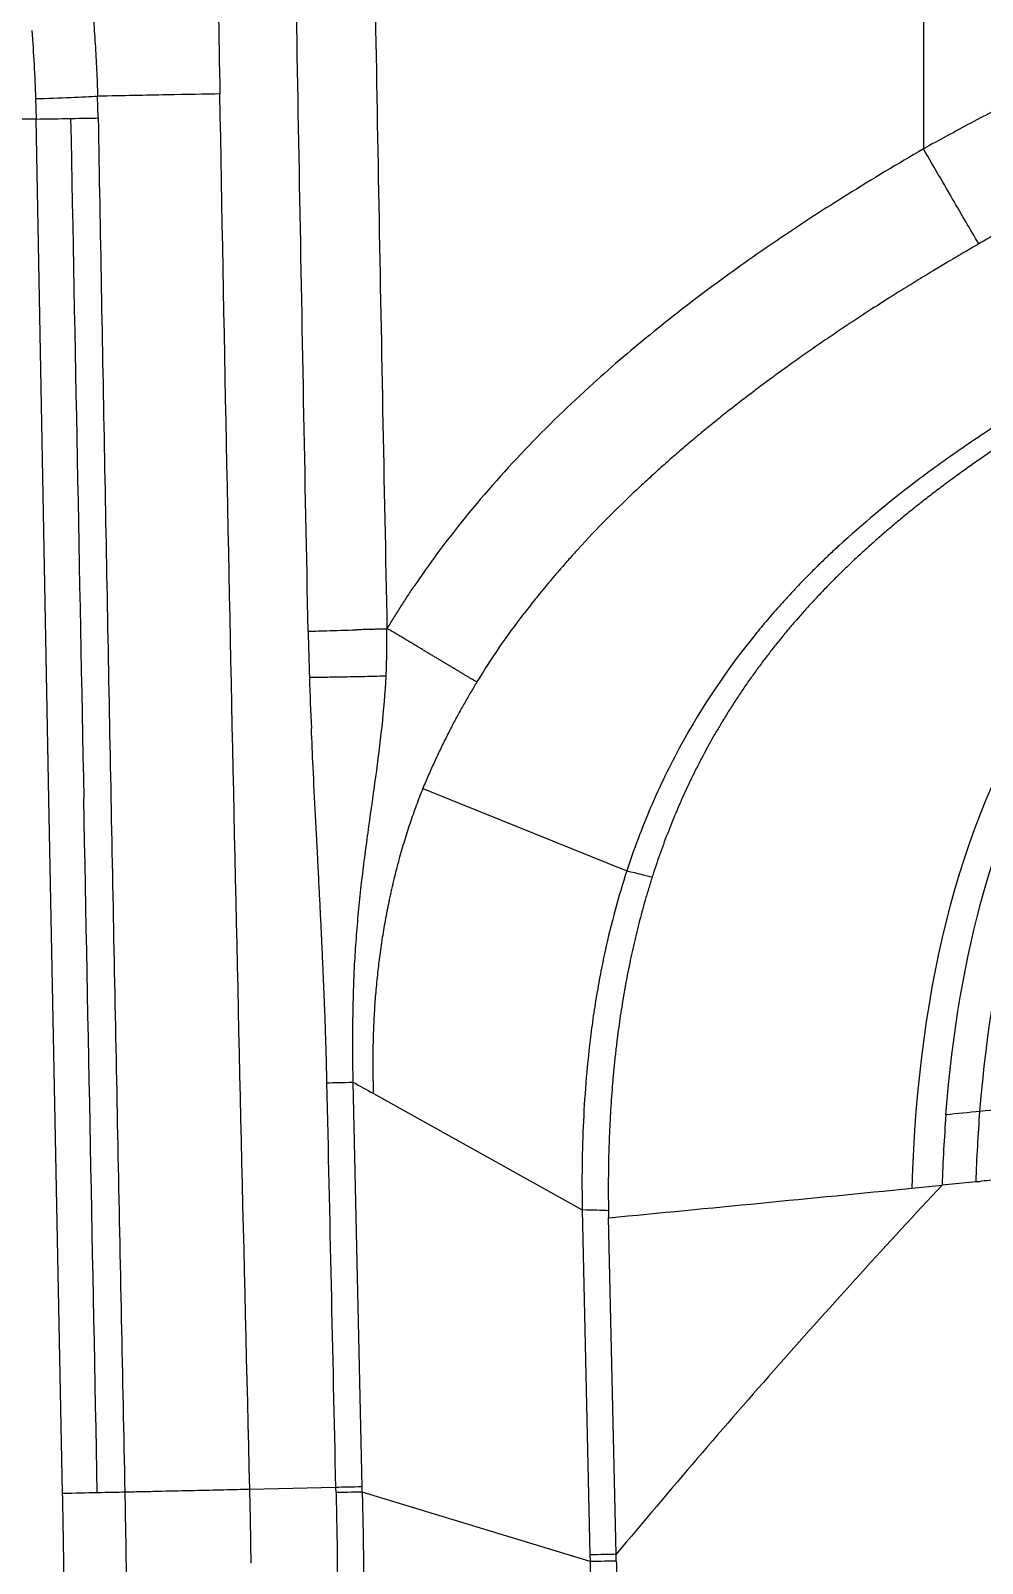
# Model space of a CAD drawing. Extents: x -50 to 28, y -10 to 124.
# Drawn here: x -44.984 to -42.844, y 27.564 to 31.011 of the extents above; entities that cross this region are included whole.
import ezdxf

# ---------------------------------------------------------------- set-up
doc = ezdxf.new("R2010")
doc.units = 0
doc.header["$MEASUREMENT"] = 0
doc.layers.add('GEOMETRY', color=2, linetype='Continuous', lineweight=25)

# ---------------------------------------------------------------- blocks, each defined once
blk = doc.blocks.new('2026 EXCURSION-ENTICE')
at = {"layer": 'GEOMETRY'}
for p, q in [((-31.4946, -40.9534), (-31.4946, -48.1822)), ((-33.4914, -48.0692), (-33.4902, -48.1151)), ((-33.3505, -48.1126), (-33.3517, -48.0636)), ((-33.4902, -48.1151), (-36.3787, -48.1151)), ((-33.4616, -49.6451), (-33.4902, -48.1151)), ((-32.6202, -49.6204), (-32.1616, -49.8056)), ((-33.4304, -51.2065), (-33.4616, -49.6451)), ((-32.8567, -49.7787), (-32.8618, -49.6809)), ((-32.757, -51.1914), (-32.7771, -50.2813)), ((-32.7317, -50.3066), (-32.2618, -50.5686)), ((-31.5209, -50.5197), (-31.4527, -50.513)), ((-31.3764, -50.5053), (-31.4527, -50.513)), ((-32.2619, -50.5686), (-32.2446, -51.3444)), ((-32.1857, -51.3431), (-32.2026, -50.5863)), ((-32.8159, -51.1927), (-33.0095, -51.1972)), ((-32.8156, -51.2044), (-32.8159, -51.1927)), ((-32.7567, -51.2031), (-32.757, -51.1914)), ((-32.2442, -51.3595), (-32.7567, -51.2031)), ((-32.2445, -51.3444), (-32.2442, -51.3595)), ((-32.1853, -51.3582), (-32.1856, -51.3431))]:
    blk.add_line(p, q, dxfattribs=at)
for points, knots in [([(-32.8783, -49.2672), (-32.8817, -49.0941), (-32.8885, -48.7487), (-32.8981, -48.2317), (-32.9073, -47.717), (-32.9161, -47.2046), (-32.9244, -46.6945), (-32.9322, -46.1866), (-32.9396, -45.681), (-32.9465, -45.1778), (-32.9529, -44.6767), (-32.9589, -44.178), (-32.9645, -43.6816), (-32.9696, -43.1874), (-32.9742, -42.6955), (-32.9784, -42.206), (-32.9821, -41.7186), (-32.9854, -41.2336), (-32.9882, -40.7509), (-32.9906, -40.2704), (-32.9925, -39.7922), (-32.9939, -39.3164), (-32.9949, -38.8427), (-32.9955, -38.3714), (-32.9954, -38.058), (-32.9954, -37.9016)], [0, 0, 0, 0, 0.045693, 0.091185, 0.136476, 0.181564, 0.226452, 0.271137, 0.315622, 0.359904, 0.403986, 0.447866, 0.491545, 0.535022, 0.578299, 0.621374, 0.664248, 0.70692, 0.749392, 0.791662, 0.833732, 0.8756, 0.917268, 0.958734, 1, 1, 1, 1]), ([(-19.8034, -75.3764), (-20.3196, -75.3589), (-20.8361, -75.3401), (-21.608, -75.31), (-21.8648, -75.2996), (-22.3776, -75.2781), (-22.6337, -75.2669), (-23.4014, -75.2323), (-23.9128, -75.2077), (-24.6827, -75.1677), (-24.9398, -75.1539), (-25.4546, -75.125), (-25.7123, -75.11), (-26.4855, -75.063), (-27.0008, -75.0288), (-28.0314, -74.9528), (-28.5466, -74.9109), (-29.3183, -74.8405), (-29.5753, -74.8158), (-29.9606, -74.7766), (-30.0889, -74.7632), (-30.2813, -74.7425), (-30.3615, -74.7338), (-30.4457, -74.7245), (-30.4657, -74.7222), (-30.4737, -74.7213), (-30.4777, -74.7209), (-30.49, -74.7195), (-30.4989, -74.7185), (-30.5161, -74.7166), (-30.524, -74.7157), (-30.5398, -74.7139), (-30.5477, -74.713), (-30.5713, -74.7104), (-30.5867, -74.7086), (-30.6322, -74.7035), (-30.6613, -74.7002), (-30.7179, -74.6936), (-30.7458, -74.6904), (-30.8043, -74.6836), (-30.8348, -74.68), (-30.882, -74.6745), (-30.8979, -74.6726), (-30.9301, -74.6688), (-30.9461, -74.6669), (-30.9935, -74.6612), (-31.024, -74.6575), (-31.0698, -74.6515), (-31.085, -74.6494), (-31.1159, -74.645), (-31.1316, -74.6427), (-31.1552, -74.6392), (-31.1632, -74.638), (-31.1792, -74.6355), (-31.1871, -74.6343), (-31.2107, -74.6305), (-31.2264, -74.6279), (-31.2735, -74.62), (-31.3048, -74.6144), (-31.5866, -74.5618), (-31.8334, -74.4972), (-32.3156, -74.3338), (-32.5511, -74.2347), (-33.0055, -74.0043), (-33.2245, -73.8728), (-33.6416, -73.5802), (-33.8397, -73.4189), (-34.2109, -73.07), (-34.3841, -72.8823), (-34.7019, -72.4841), (-34.8466, -72.2736), (-35.1047, -71.8343), (-35.2181, -71.6054), (-35.3628, -71.2518), (-35.4069, -71.1322), (-35.4865, -70.89), (-35.522, -70.7674), (-35.5841, -70.5202), (-35.6108, -70.3955), (-35.6385, -70.2387), (-35.6437, -70.2072), (-35.6512, -70.1601), (-35.6536, -70.1444), (-35.6583, -70.1134), (-35.6605, -70.0982), (-35.6668, -70.0532), (-35.6706, -70.0238), (-35.6762, -69.9791), (-35.678, -69.9641), (-35.6817, -69.9336), (-35.6835, -69.918), (-35.6863, -69.8943), (-35.6872, -69.8866), (-35.689, -69.8718), (-35.6898, -69.8646), (-35.6916, -69.8492), (-35.6926, -69.841), (-35.6945, -69.825), (-35.6954, -69.817), (-35.7001, -69.7768), (-35.7039, -69.7444), (-35.7115, -69.6788), (-35.7153, -69.6456), (-35.723, -69.5784), (-35.7268, -69.5444), (-35.7382, -69.4425), (-35.7457, -69.3749), (-35.7547, -69.2923), (-35.7565, -69.2758), (-35.7601, -69.2431), (-35.7618, -69.2267), (-35.7652, -69.1951), (-35.7669, -69.18), (-35.7701, -69.1497), (-35.7717, -69.1342), (-35.7768, -69.0863), (-35.7802, -69.0541), (-35.7869, -68.9899), (-35.797, -68.8937), (-35.8068, -68.7974), (-35.8261, -68.6048), (-35.8387, -68.4764), (-35.8998, -67.8343), (-35.9434, -67.3203), (-36.0224, -66.2916), (-36.0579, -65.7769), (-36.1066, -65.0042), (-36.1222, -64.7464), (-36.152, -64.2309), (-36.1663, -63.973), (-36.2076, -63.2001), (-36.2331, -62.6858), (-36.2805, -61.6622), (-36.3024, -61.1525), (-36.3332, -60.3871), (-36.3431, -60.1319), (-36.3622, -59.6212), (-36.3715, -59.3657), (-36.3893, -58.8539), (-36.3979, -58.5977), (-36.4146, -58.0841), (-36.4226, -57.8268), (-36.4382, -57.3111), (-36.4457, -57.0529), (-36.4602, -56.5366), (-36.4672, -56.2784), (-36.4873, -55.5038), (-36.4996, -54.9873), (-36.534, -53.4373), (-36.5532, -52.4035), (-36.5854, -50.3354), (-36.5984, -49.3011), (-36.6191, -47.233), (-36.6267, -46.1992), (-36.6376, -44.1323), (-36.6408, -43.0992), (-36.6428, -41.5493), (-36.6431, -41.0327), (-36.6431, -40.2577), (-36.643, -39.9994), (-36.6429, -39.6765), (-36.6429, -39.6119), (-36.6429, -39.4827), (-36.6428, -39.418), (-36.6428, -39.2899), (-36.6428, -39.2267), (-36.6428, -39.1036), (-36.6428, -39.0437), (-36.6428, -38.9849)], [0, 0, 0, 0, 0.03125, 0.03125, 0.046875, 0.046875, 0.0625, 0.0625, 0.09375, 0.09375, 0.109375, 0.109375, 0.125, 0.125, 0.15625, 0.15625, 0.1875, 0.1875, 0.203125, 0.203125, 0.210937, 0.210937, 0.214844, 0.21582, 0.216064, 0.216064, 0.216309, 0.216309, 0.216797, 0.216797, 0.217285, 0.217285, 0.217773, 0.217773, 0.21875, 0.21875, 0.220703, 0.220703, 0.222656, 0.222656, 0.224609, 0.224609, 0.225586, 0.225586, 0.226562, 0.226562, 0.228516, 0.228516, 0.229492, 0.229492, 0.230469, 0.230469, 0.230957, 0.230957, 0.231445, 0.231445, 0.232422, 0.232422, 0.234375, 0.234375, 0.25, 0.25, 0.265625, 0.265625, 0.28125, 0.28125, 0.296875, 0.296875, 0.3125, 0.3125, 0.328125, 0.328125, 0.34375, 0.34375, 0.351562, 0.351562, 0.359375, 0.359375, 0.367187, 0.367187, 0.369141, 0.369141, 0.370117, 0.370117, 0.371094, 0.371094, 0.373047, 0.373047, 0.374023, 0.374023, 0.375, 0.375, 0.375488, 0.375488, 0.375977, 0.375977, 0.376465, 0.376465, 0.376953, 0.376953, 0.378906, 0.378906, 0.380859, 0.380859, 0.382812, 0.382812, 0.386719, 0.386719, 0.387695, 0.387695, 0.388672, 0.388672, 0.389648, 0.389648, 0.390625, 0.390625, 0.392578, 0.392578, 0.394531, 0.398437, 0.398437, 0.40625, 0.40625, 0.4375, 0.4375, 0.46875, 0.46875, 0.484375, 0.484375, 0.5, 0.5, 0.53125, 0.53125, 0.5625, 0.5625, 0.578125, 0.578125, 0.59375, 0.59375, 0.609375, 0.609375, 0.625, 0.625, 0.640625, 0.640625, 0.65625, 0.65625, 0.6875, 0.6875, 0.75, 0.75, 0.8125, 0.8125, 0.875, 0.875, 0.9375, 0.9375, 0.96875, 0.96875, 0.984375, 0.984375, 0.988281, 0.988281, 0.992187, 0.992187, 0.996094, 0.996094, 1, 1, 1, 1]), ([(-32.7892, -43.4919), (-32.7876, -43.6482), (-32.7842, -43.9616), (-32.7787, -44.4328), (-32.7728, -44.906), (-32.7665, -45.3815), (-32.7598, -45.8591), (-32.7526, -46.3389), (-32.7451, -46.8208), (-32.7371, -47.305), (-32.7288, -47.7912), (-32.72, -48.2796), (-32.7108, -48.7702), (-32.7043, -49.098), (-32.7011, -49.2623)], [0, 0, 0, 0, 0.081268, 0.162911, 0.244929, 0.327323, 0.410093, 0.493238, 0.576759, 0.660655, 0.744928, 0.829576, 0.9146, 1, 1, 1, 1]), ([(-33.0987, -46.7657), (-33.0962, -46.9227), (-33.0913, -47.2234), (-33.084, -47.6543), (-33.0791, -47.9282), (-33.0768, -48.0585)], [0, 0, 0, 0, 0.364322, 0.697656, 1, 1, 1, 1]), ([(-33.3763, -47.7416), (-33.3752, -47.7513), (-33.3728, -47.7706), (-33.3696, -47.7997), (-33.3667, -47.8288), (-33.364, -47.858), (-33.3615, -47.8873), (-33.3593, -47.9165), (-33.3573, -47.9459), (-33.3555, -47.9752), (-33.354, -48.0046), (-33.3527, -48.0341), (-33.3521, -48.0538), (-33.3517, -48.0636)], [0, 0, 0, 0, 0.091027, 0.181975, 0.272864, 0.36371, 0.454532, 0.545349, 0.636179, 0.72704, 0.817952, 0.908932, 1, 1, 1, 1]), ([(-33.4914, -48.0692), (-33.4641, -48.0683), (-33.4369, -48.0674), (-33.3885, -48.0655), (-33.3674, -48.0645), (-33.3517, -48.0636)], [0, 0, 0, 0, 0.5, 0.5, 1, 1, 1, 1]), ([(-31.2797, -48.068), (-31.2976, -48.0771), (-31.3155, -48.0863), (-31.3516, -48.1049), (-31.3697, -48.1144), (-31.4057, -48.1336), (-31.4237, -48.1433), (-31.4593, -48.1626), (-31.4769, -48.1723), (-31.4946, -48.1822)], [0, 0, 0, 0, 0.25, 0.25, 0.5, 0.5, 0.75, 0.75, 1, 1, 1, 1]), ([(-33.3505, -48.1126), (-33.3459, -48.3677), (-33.3366, -48.8777), (-33.3268, -49.3876), (-33.3219, -49.6424)], [0, 0, 0, 0, 0.5003811, 1, 1, 1, 1]), ([(-31.3702, -48.3958), (-31.3759, -48.386), (-31.3832, -48.3734), (-31.4005, -48.3437), (-31.4105, -48.3266), (-31.4323, -48.2891), (-31.4442, -48.2687), (-31.4689, -48.2263), (-31.4817, -48.2042), (-31.4946, -48.1822)], [0, 0, 0, 0, 0.25, 0.25, 0.5, 0.5, 0.75, 0.75, 1, 1, 1, 1]), ([(-31.6665, -48.2856), (-31.7163, -48.3168), (-31.7655, -48.3487), (-31.8632, -48.4146), (-31.9115, -48.4487), (-32.0072, -48.5191), (-32.0545, -48.5555), (-32.1472, -48.6306), (-32.1927, -48.6694), (-32.2373, -48.7097)], [0, 0, 0, 0, 0.25, 0.25, 0.5, 0.5, 0.75, 0.75, 1, 1, 1, 1]), ([(-31.1702, -48.2849), (-31.1869, -48.2937), (-31.2035, -48.3026), (-31.2369, -48.3207), (-31.2538, -48.33), (-31.2875, -48.3486), (-31.3043, -48.3581), (-31.3375, -48.3769), (-31.3538, -48.3863), (-31.3702, -48.3958)], [0, 0, 0, 0, 0.25, 0.25, 0.5, 0.5, 0.75, 0.75, 1, 1, 1, 1]), ([(-31.3702, -48.3958), (-31.3819, -48.4026), (-31.4062, -48.4168), (-31.4405, -48.4371), (-31.4758, -48.4582), (-31.5164, -48.4829), (-31.5622, -48.5114), (-31.5951, -48.5324), (-31.6103, -48.5422)], [0, 0, 0, 0, 0.144604, 0.300311, 0.424839, 0.583262, 0.807889, 1, 1, 1, 1]), ([(-31.6103, -48.5422), (-31.6227, -48.5502), (-31.6475, -48.5663), (-31.6843, -48.5908), (-31.7204, -48.6153), (-31.756, -48.6399), (-31.7794, -48.6566), (-31.791, -48.6648)], [0, 0, 0, 0, 0.204042, 0.405996, 0.605953, 0.803954, 1, 1, 1, 1]), ([(-30.3048, -48.5769), (-30.3048, -48.5769), (-31.1293, -49.0482), (-31.491, -49.5745), (-31.5209, -50.5197), (-31.5209, -50.5197)], [0.389132, 0.389132, 0.389132, 0.389132, 0.389288, 65.268806, 65.26899, 65.26899, 65.26899, 65.26899]), ([(-31.791, -48.6648), (-31.8008, -48.6719), (-31.8205, -48.686), (-31.8499, -48.7077), (-31.8794, -48.7299), (-31.9091, -48.7527), (-31.9388, -48.776), (-31.9686, -48.7998), (-31.9883, -48.8161), (-31.9982, -48.8242)], [0, 0, 0, 0, 0.138199, 0.278022, 0.419443, 0.562418, 0.706888, 0.852779, 1, 1, 1, 1]), ([(-32.2373, -48.7097), (-32.2898, -48.7572), (-32.3412, -48.8068), (-32.4404, -48.9108), (-32.4884, -48.9653), (-32.5339, -49.0221)], [0, 0, 0, 0, 0.5, 0.5, 1, 1, 1, 1]), ([(-31.1998, -48.7716), (-31.2106, -48.7782), (-31.232, -48.7913), (-31.2637, -48.8112), (-31.2949, -48.8313), (-31.3256, -48.8515), (-31.3558, -48.8719), (-31.3756, -48.8857), (-31.3855, -48.8926)], [0, 0, 0, 0, 0.170637, 0.339644, 0.507052, 0.672891, 0.837196, 1, 1, 1, 1]), ([(-31.2925, -48.7797), (-31.3311, -48.804), (-31.3696, -48.8293), (-31.4445, -48.8808), (-31.4806, -48.9069), (-31.516, -48.9338)], [0, 0, 0, 0, 0.5, 0.5, 1, 1, 1, 1]), ([(-31.9982, -48.8242), (-32.0073, -48.8318), (-32.0258, -48.8473), (-32.0536, -48.8711), (-32.0818, -48.896), (-32.1106, -48.9219), (-32.1297, -48.9397), (-32.1394, -48.9488)], [0, 0, 0, 0, 0.189345, 0.38375, 0.583489, 0.788826, 1, 1, 1, 1]), ([(-31.3855, -48.8926), (-31.3946, -48.899), (-31.4127, -48.9119), (-31.4395, -48.9315), (-31.466, -48.9513), (-31.4921, -48.9714), (-31.5179, -48.9918), (-31.5432, -49.0124), (-31.5682, -49.0333), (-31.5928, -49.0545), (-31.617, -49.0759), (-31.6408, -49.0977), (-31.6642, -49.1198), (-31.6872, -49.1422), (-31.7022, -49.1574), (-31.7096, -49.165)], [0, 0, 0, 0, 0.078711, 0.157075, 0.235102, 0.312804, 0.390193, 0.467282, 0.544087, 0.620625, 0.696913, 0.772973, 0.848824, 0.924492, 1, 1, 1, 1]), ([(-32.2718, -49.0829), (-32.2785, -49.0903), (-32.2915, -49.1047), (-32.3101, -49.1259), (-32.3273, -49.1459), (-32.343, -49.1647), (-32.3573, -49.1822), (-32.3703, -49.1984), (-32.3819, -49.2132), (-32.3892, -49.2227), (-32.3927, -49.2272)], [0, 0, 0, 0, 0.15942, 0.309216, 0.449246, 0.579391, 0.699562, 0.809701, 0.909829, 1, 1, 1, 1]), ([(-31.6849, -49.075), (-31.692, -49.0815), (-31.7059, -49.0944), (-31.726, -49.1138), (-31.7454, -49.1329), (-31.7639, -49.1517), (-31.7817, -49.1703), (-31.7987, -49.1885), (-31.815, -49.2065), (-31.8306, -49.2241), (-31.8455, -49.2413), (-31.8597, -49.2583), (-31.8689, -49.2695), (-31.8734, -49.275)], [0, 0, 0, 0, 0.104726, 0.206464, 0.305308, 0.401386, 0.494769, 0.585487, 0.67357, 0.759042, 0.841924, 0.922237, 1, 1, 1, 1]), ([(-32.7011, -49.2623), (-32.6963, -49.2542), (-32.6865, -49.238), (-32.6715, -49.2141), (-32.6561, -49.1902), (-32.6456, -49.1745), (-32.6404, -49.1667)], [0, 0, 0, 0, 0.249557, 0.499379, 0.749511, 1, 1, 1, 1]), ([(-31.7096, -49.165), (-31.716, -49.1716), (-31.7287, -49.1848), (-31.7475, -49.2049), (-31.766, -49.2254), (-31.7843, -49.2463), (-31.8023, -49.2676), (-31.8201, -49.2892), (-31.8376, -49.3113), (-31.8549, -49.3339), (-31.8719, -49.3568), (-31.8885, -49.3802), (-31.9049, -49.4041), (-31.9209, -49.4284), (-31.9367, -49.4532), (-31.9468, -49.47), (-31.9519, -49.4785)], [0, 0, 0, 0, 0.068989, 0.138271, 0.207861, 0.277776, 0.348035, 0.418659, 0.489672, 0.561097, 0.632963, 0.705298, 0.778135, 0.851506, 0.925448, 1, 1, 1, 1]), ([(-32.8783, -49.2672), (-32.8692, -49.2669), (-32.8547, -49.2664), (-32.8174, -49.2652), (-32.7945, -49.2646), (-32.7696, -49.2639)], [0, 0, 0, 0, 0.5, 0.5, 1, 1, 1, 1]), ([(-32.7011, -49.2623), (-32.7037, -49.2623), (-32.7095, -49.2624), (-32.7189, -49.2626), (-32.7297, -49.2628), (-32.7419, -49.2631), (-32.7555, -49.2635), (-32.7647, -49.2638), (-32.7696, -49.2639)], [0, 0, 0, 0, 0.112128, 0.246117, 0.401937, 0.579551, 0.778917, 1, 1, 1, 1]), ([(-32.7013, -49.3152), (-32.7012, -49.3085), (-32.701, -49.2959), (-32.701, -49.2783), (-32.7011, -49.2673), (-32.7011, -49.2623)], [0, 0, 0, 0, 0.380124, 0.713426, 1, 1, 1, 1]), ([(-32.6961, -49.2636), (-32.697, -49.2633), (-32.6986, -49.2626), (-32.7003, -49.2624), (-32.7011, -49.2623)], [0, 0, 0, 0, 0.538973, 1, 1, 1, 1]), ([(-32.6905, -49.2668), (-32.6915, -49.2661), (-32.6934, -49.265), (-32.6953, -49.264), (-32.6961, -49.2636)], [0, 0, 0, 0, 0.583812, 1, 1, 1, 1]), ([(-32.6332, -49.3011), (-32.6359, -49.2995), (-32.6413, -49.2962), (-32.6495, -49.2913), (-32.6577, -49.2864), (-32.6658, -49.2815), (-32.674, -49.2766), (-32.6822, -49.2717), (-32.6877, -49.2684), (-32.6905, -49.2668)], [0, 0, 0, 0, 0.14515, 0.289325, 0.432684, 0.575246, 0.717114, 0.858588, 1, 1, 1, 1]), ([(-32.7029, -49.3679), (-32.7026, -49.3596), (-32.7019, -49.342), (-32.7015, -49.3244), (-32.7013, -49.3152)], [0, 0, 0, 0, 0.477228, 1, 1, 1, 1]), ([(-32.5807, -49.3325), (-32.5831, -49.3311), (-32.5878, -49.3283), (-32.5951, -49.3239), (-32.6025, -49.3195), (-32.61, -49.315), (-32.6176, -49.3104), (-32.6253, -49.3058), (-32.6306, -49.3027), (-32.6332, -49.3011)], [0, 0, 0, 0, 0.143278, 0.286127, 0.428722, 0.571235, 0.713837, 0.8567, 1, 1, 1, 1]), ([(-32.4989, -49.3815), (-32.5006, -49.3806), (-32.5038, -49.3786), (-32.5089, -49.3756), (-32.5143, -49.3724), (-32.5199, -49.369), (-32.5257, -49.3655), (-32.5318, -49.3619), (-32.5381, -49.3581), (-32.5446, -49.3542), (-32.5514, -49.3501), (-32.5583, -49.346), (-32.5656, -49.3416), (-32.573, -49.3372), (-32.5781, -49.3341), (-32.5807, -49.3325)], [0, 0, 0, 0, 0.078453, 0.156249, 0.23349, 0.310288, 0.386753, 0.463002, 0.539148, 0.615303, 0.691579, 0.768081, 0.844915, 0.922186, 1, 1, 1, 1]), ([(-32.7029, -49.3679), (-32.7216, -49.3685), (-32.7403, -49.369), (-32.7759, -49.3697), (-32.7929, -49.3701), (-32.8235, -49.3706), (-32.8372, -49.3708), (-32.8599, -49.3711), (-32.869, -49.3713), (-32.8755, -49.3714)], [0, 0, 0, 0, 0.25, 0.25, 0.5, 0.5, 0.75, 0.75, 1, 1, 1, 1]), ([(-32.4989, -49.3815), (-32.5035, -49.3891), (-32.5128, -49.4045), (-32.5265, -49.4282), (-32.5402, -49.4528), (-32.5539, -49.4783), (-32.5675, -49.5048), (-32.5811, -49.5323), (-32.5944, -49.5608), (-32.6076, -49.5902), (-32.616, -49.6102), (-32.6202, -49.6204)], [0, 0, 0, 0, 0.098927, 0.200913, 0.305972, 0.414107, 0.525311, 0.639557, 0.756801, 0.876979, 1, 1, 1, 1]), ([(-32.8618, -49.6809), (-32.8636, -49.6449), (-32.8669, -49.5798), (-32.8698, -49.5146), (-32.8711, -49.4855)], [0, 0, 0, 0, 0.553723, 1, 1, 1, 1]), ([(-31.9519, -49.4785), (-31.956, -49.4855), (-31.9643, -49.4995), (-31.9763, -49.5208), (-31.988, -49.5423), (-31.9994, -49.5641), (-32.0105, -49.586), (-32.0213, -49.6083), (-32.0318, -49.6307), (-32.0419, -49.6534), (-32.0518, -49.6764), (-32.0614, -49.6996), (-32.0706, -49.7231), (-32.0796, -49.7468), (-32.0882, -49.7709), (-32.0966, -49.7951), (-32.1019, -49.8115), (-32.1045, -49.8197)], [0, 0, 0, 0, 0.065121, 0.130354, 0.195724, 0.261254, 0.326971, 0.392899, 0.459064, 0.525492, 0.592207, 0.659236, 0.726605, 0.79434, 0.862467, 0.931011, 1, 1, 1, 1]), ([(-32.04, -49.5232), (-32.0653, -49.5694), (-32.0879, -49.6162), (-32.1282, -49.7104), (-32.1459, -49.7577), (-32.1616, -49.8056)], [0, 0, 0, 0, 0.5, 0.5, 1, 1, 1, 1]), ([(-32.6202, -49.6204), (-32.6228, -49.6268), (-32.628, -49.6398), (-32.6353, -49.6593), (-32.6424, -49.679), (-32.6469, -49.6922), (-32.6492, -49.6987)], [0, 0, 0, 0, 0.250056, 0.500114, 0.750114, 1, 1, 1, 1]), ([(-33.3219, -49.6424), (-33.3168, -49.903), (-33.3066, -50.4233), (-33.2959, -50.9437), (-33.2906, -51.2036)], [0, 0, 0, 0, 0.500663, 1, 1, 1, 1]), ([(-32.7564, -49.819), (-32.7541, -49.8), (-32.7517, -49.7812), (-32.7468, -49.7437), (-32.7443, -49.7249), (-32.7417, -49.7063)], [0, 0, 0, 0, 0.5, 0.5, 1, 1, 1, 1]), ([(-32.6492, -49.6987), (-32.6513, -49.7053), (-32.6557, -49.7185), (-32.662, -49.7387), (-32.6682, -49.7595), (-32.6722, -49.7737), (-32.6742, -49.7808)], [0, 0, 0, 0, 0.239931, 0.486614, 0.739989, 1, 1, 1, 1]), ([(-32.8516, -49.879), (-32.8524, -49.8639), (-32.8541, -49.8305), (-32.8558, -49.7971), (-32.8567, -49.7787)], [0, 0, 0, 0, 0.4504, 1, 1, 1, 1]), ([(-32.6742, -49.7808), (-32.6758, -49.787), (-32.6793, -49.7998), (-32.6844, -49.82), (-32.6896, -49.8417), (-32.6929, -49.8569), (-32.6946, -49.8647)], [0, 0, 0, 0, 0.221519, 0.462072, 0.721587, 1, 1, 1, 1]), ([(-32.7681, -49.9355), (-32.7665, -49.9159), (-32.7647, -49.896), (-32.7607, -49.857), (-32.7586, -49.8378), (-32.7564, -49.819)], [0, 0, 0, 0, 0.5, 0.5, 1, 1, 1, 1]), ([(-32.1045, -49.8197), (-32.1073, -49.8284), (-32.1128, -49.8459), (-32.1205, -49.872), (-32.1278, -49.898), (-32.1346, -49.9239), (-32.141, -49.9496), (-32.147, -49.9751), (-32.1506, -49.9921), (-32.1525, -50.0005)], [0, 0, 0, 0, 0.147099, 0.292774, 0.437035, 0.579889, 0.721337, 0.861376, 1, 1, 1, 1]), ([(-32.8423, -50.0823), (-32.8428, -50.0706), (-32.8438, -50.0461), (-32.8455, -50.0082), (-32.8473, -49.9675), (-32.8494, -49.9242), (-32.8509, -49.8944), (-32.8516, -49.879)], [0, 0, 0, 0, 0.17317, 0.359748, 0.559742, 0.773157, 1, 1, 1, 1]), ([(-32.7754, -50.0525), (-32.7746, -50.0335), (-32.7737, -50.0145), (-32.7713, -49.9756), (-32.7698, -49.9557), (-32.7681, -49.9355)], [0, 0, 0, 0, 0.5, 0.5, 1, 1, 1, 1]), ([(-32.7107, -49.9503), (-32.7119, -49.958), (-32.7142, -49.9729), (-32.7172, -49.9945), (-32.7198, -50.0148), (-32.7213, -50.0279), (-32.722, -50.0342)], [0, 0, 0, 0, 0.275745, 0.534262, 0.775655, 1, 1, 1, 1]), ([(-32.2104, -49.9859), (-32.2123, -49.9945), (-32.216, -50.0118), (-32.2212, -50.038), (-32.2261, -50.0646), (-32.2307, -50.0914), (-32.235, -50.1187), (-32.239, -50.1463), (-32.2414, -50.1648), (-32.2426, -50.1741)], [0, 0, 0, 0, 0.138304, 0.278076, 0.419338, 0.562121, 0.706463, 0.852408, 1, 1, 1, 1]), ([(-32.1525, -50.0005), (-32.1543, -50.0094), (-32.158, -50.027), (-32.1631, -50.0535), (-32.1679, -50.0798), (-32.1722, -50.1059), (-32.1763, -50.1319), (-32.18, -50.1577), (-32.1822, -50.1749), (-32.1833, -50.1834)], [0, 0, 0, 0, 0.146386, 0.291618, 0.435687, 0.578578, 0.720274, 0.860756, 1, 1, 1, 1]), ([(-32.7778, -50.167), (-32.7776, -50.1477), (-32.7774, -50.1285), (-32.7766, -50.0903), (-32.7761, -50.0714), (-32.7754, -50.0525)], [0, 0, 0, 0, 0.5, 0.5, 1, 1, 1, 1]), ([(-32.722, -50.0342), (-32.7228, -50.0417), (-32.7244, -50.0565), (-32.7264, -50.0784), (-32.7281, -50.0995), (-32.729, -50.1134), (-32.7294, -50.1201)], [0, 0, 0, 0, 0.263765, 0.518496, 0.763961, 1, 1, 1, 1]), ([(-32.836, -50.2826), (-32.8362, -50.2723), (-32.8367, -50.2515), (-32.8375, -50.2197), (-32.8385, -50.1869), (-32.8396, -50.153), (-32.8409, -50.118), (-32.8418, -50.0943), (-32.8423, -50.0823)], [0, 0, 0, 0, 0.153263, 0.311867, 0.475828, 0.645162, 0.819882, 1, 1, 1, 1]), ([(-32.7294, -50.1201), (-32.7298, -50.1277), (-32.7307, -50.1427), (-32.7317, -50.165), (-32.7323, -50.1869), (-32.7329, -50.2164), (-32.7331, -50.2535), (-32.7323, -50.2834), (-32.732, -50.2983)], [0, 0, 0, 0, 0.1271728, 0.2523845, 0.3756148, 0.4968664, 0.7481008, 1, 1, 1, 1]), ([(-32.7771, -50.2813), (-32.7774, -50.2625), (-32.7776, -50.2436), (-32.7779, -50.2054), (-32.7779, -50.1862), (-32.7778, -50.167)], [0, 0, 0, 0, 0.5, 0.5, 1, 1, 1, 1]), ([(-32.1833, -50.1834), (-32.1846, -50.1937), (-32.1871, -50.2142), (-32.1903, -50.245), (-32.1932, -50.2755), (-32.1956, -50.306), (-32.1977, -50.3362), (-32.1995, -50.3662), (-32.2009, -50.3961), (-32.202, -50.4257), (-32.2027, -50.4551), (-32.2032, -50.4843), (-32.2034, -50.5132), (-32.2033, -50.5419), (-32.203, -50.5609), (-32.2029, -50.5703)], [0, 0, 0, 0, 0.080202, 0.15992, 0.239142, 0.317851, 0.396032, 0.473665, 0.550733, 0.627213, 0.703083, 0.778321, 0.852903, 0.926805, 1, 1, 1, 1]), ([(-31.2933, -50.4963), (-31.3007, -50.4972), (-31.3159, -50.499), (-31.3397, -50.5016), (-31.3562, -50.5032), (-31.3648, -50.5041)], [0, 0, 0, 0, 0.307695, 0.641011, 1, 1, 1, 1]), ([(-33.4281, -51.3356), (-33.4284, -51.3174), (-33.4291, -51.2744), (-33.4299, -51.2314), (-33.4304, -51.2065)], [0, 0, 0, 0, 0.421645, 1, 1, 1, 1]), ([(-33.0095, -51.1972), (-33.0277, -51.1976), (-33.0476, -51.198), (-33.0896, -51.199), (-33.1117, -51.1995), (-33.158, -51.2005), (-33.1821, -51.2011), (-33.2145, -51.2018), (-33.2211, -51.202), (-33.2345, -51.2023), (-33.2414, -51.2024), (-33.2623, -51.2029), (-33.2763, -51.2032), (-33.2906, -51.2036)], [0, 0, 0, 0, 0.25, 0.25, 0.5, 0.5, 0.75, 0.75, 0.8125, 0.8125, 0.875, 0.875, 1, 1, 1, 1]), ([(-33.2906, -51.2036), (-33.29, -51.2362), (-33.2887, -51.2979), (-33.2875, -51.3854), (-33.2874, -51.4403), (-33.2873, -51.466)], [0, 0, 0, 0, 0.3728064, 0.7061319, 1, 1, 1, 1]), ([(-33.0067, -51.3552), (-33.0068, -51.3403), (-33.0071, -51.3132), (-33.0078, -51.276), (-33.0084, -51.2462), (-33.0089, -51.2235), (-33.0093, -51.208), (-33.0095, -51.2), (-33.0095, -51.1972)], [0, 0, 0, 0, 0.281504, 0.516135, 0.704877, 0.848288, 0.946631, 1, 1, 1, 1]), ([(-33.427, -51.4666), (-33.427, -51.4529), (-33.4271, -51.4246), (-33.4275, -51.3809), (-33.4279, -51.351), (-33.4281, -51.3356)], [0, 0, 0, 0, 0.314919, 0.64825, 1, 1, 1, 1]), ([(-32.7541, -51.3382), (-32.754, -51.3489), (-32.7538, -51.3674), (-32.7537, -51.386), (-32.7537, -51.3938)], [0, 0, 0, 0, 0.576674, 1, 1, 1, 1]), ([(-32.1853, -51.3582), (-32.1849, -51.377), (-32.184, -51.4136), (-32.1833, -51.4503), (-32.1829, -51.4681)], [0, 0, 0, 0, 0.512118, 1, 1, 1, 1])]:
    blk.add_open_spline(points, degree=3, knots=knots, dxfattribs=at)
for points in [[(-33.4998, -47.9162), (-33.4958, -47.967), (-33.493, -48.0181), (-33.4914, -48.0692)], [(-33.0768, -48.0586), (-33.1105, -48.0592), (-33.1904, -48.0607), (-33.2944, -48.0626), (-33.3517, -48.0636)], [(-33.0095, -51.1972), (-33.0353, -50.1509), (-33.0578, -49.1047), (-33.0768, -48.0585)], [(-33.4902, -48.1151), (-33.4633, -48.1147), (-33.4363, -48.1142), (-33.4124, -48.1138)], [(-33.4124, -48.1138), (-33.3878, -48.1133), (-33.3664, -48.1129), (-33.3505, -48.1126)], [(-33.4124, -48.1138), (-33.4026, -48.6237), (-33.3928, -49.1337), (-33.3829, -49.6436)], [(-31.4946, -48.1822), (-31.5524, -48.2159), (-31.6101, -48.2504), (-31.6665, -48.2856)], [(-31.4441, -50.3547), (-31.3871, -49.6161), (-31.1017, -49.1459), (-30.5144, -48.7425)], [(-31.3675, -50.3471), (-31.3089, -49.6082), (-31.0233, -49.137), (-30.4361, -48.7327)], [(-32.1394, -48.9488), (-32.1846, -48.9913), (-32.2289, -49.036), (-32.2718, -49.0829)], [(-31.516, -48.9338), (-31.5752, -48.9788), (-31.6319, -49.0261), (-31.6849, -49.075)], [(-32.5339, -49.0221), (-32.5712, -49.0687), (-32.6068, -49.1168), (-32.6404, -49.1667)], [(-32.4477, -49.3031), (-32.43, -49.2773), (-32.4116, -49.2521), (-32.3927, -49.2272)], [(-32.8783, -49.2672), (-32.8776, -49.302), (-32.8766, -49.3367), (-32.8755, -49.3714)], [(-31.8734, -49.275), (-31.9377, -49.3544), (-31.9934, -49.4379), (-32.04, -49.5232)], [(-32.4987, -49.3817), (-32.4824, -49.355), (-32.4654, -49.3288), (-32.4477, -49.3031)], [(-32.8755, -49.3714), (-32.8742, -49.4095), (-32.8727, -49.4479), (-32.8711, -49.4855)], [(-32.7122, -49.4821), (-32.7081, -49.4445), (-32.7048, -49.406), (-32.7029, -49.3679)], [(-32.7261, -49.5948), (-32.721, -49.5575), (-32.7162, -49.5199), (-32.7122, -49.4821)], [(-32.7417, -49.7063), (-32.7365, -49.669), (-32.7312, -49.6321), (-32.7261, -49.5948)], [(-33.3524, -51.2048), (-33.3627, -50.6844), (-33.3728, -50.164), (-33.3829, -49.6436)], [(-32.1616, -49.8056), (-32.1807, -49.8641), (-32.197, -49.9245), (-32.2104, -49.9859)], [(-32.1616, -49.8056), (-32.138, -49.8118), (-32.1188, -49.8165), (-32.1045, -49.8197)], [(-32.6946, -49.8647), (-32.6977, -49.8789), (-32.7005, -49.8931), (-32.7032, -49.9073)], [(-32.7032, -49.9073), (-32.7059, -49.9216), (-32.7084, -49.9359), (-32.7107, -49.9503)], [(-32.2426, -50.1741), (-32.2507, -50.2379), (-32.2562, -50.3029), (-32.2593, -50.3689)], [(-32.836, -50.2826), (-32.8204, -50.2822), (-32.8006, -50.2818), (-32.7771, -50.2813)], [(-32.8159, -51.1927), (-32.8227, -50.8894), (-32.8294, -50.586), (-32.836, -50.2826)], [(-32.777, -50.2813), (-32.7619, -50.2897), (-32.7468, -50.2982), (-32.7317, -50.3066)], [(-32.732, -50.2983), (-32.7319, -50.3011), (-32.7318, -50.3039), (-32.7317, -50.3066)], [(-31.4441, -50.3547), (-31.4481, -50.4061), (-31.4507, -50.4591), (-31.4527, -50.513)], [(-31.3675, -50.3471), (-31.393, -50.3496), (-31.4186, -50.3522), (-31.4441, -50.3547)], [(-31.3764, -50.5053), (-31.3743, -50.4515), (-31.3715, -50.3985), (-31.3675, -50.3471)], [(-31.2723, -50.3366), (-31.3047, -50.3407), (-31.3359, -50.3439), (-31.3675, -50.3471)], [(-32.2593, -50.3689), (-32.2624, -50.4346), (-32.2632, -50.5015), (-32.2619, -50.5686)], [(-32.2017, -50.5863), (-31.9749, -50.5644), (-31.7479, -50.5422), (-31.5209, -50.5197)], [(-31.4527, -50.513), (-31.5751, -50.6439), (-31.6976, -50.7786), (-31.8202, -50.9174)], [(-31.3764, -50.5053), (-31.3725, -50.5049), (-31.3686, -50.5045), (-31.3648, -50.5041)], [(-32.2029, -50.5703), (-32.2185, -50.5697), (-32.2383, -50.5691), (-32.2619, -50.5686)], [(-32.2029, -50.5703), (-32.2028, -50.5756), (-32.2027, -50.581), (-32.2026, -50.5863)], [(-31.8202, -50.9174), (-31.8812, -50.9865), (-31.9422, -51.0565), (-32.0032, -51.1276)], [(-32.0032, -51.1276), (-32.064, -51.1985), (-32.1248, -51.2703), (-32.1856, -51.3431)], [(-33.3524, -51.2048), (-33.3765, -51.2053), (-33.4034, -51.2059), (-33.4304, -51.2065)], [(-33.2906, -51.2036), (-33.3065, -51.2039), (-33.3279, -51.2043), (-33.3524, -51.2048)], [(-32.757, -51.1914), (-32.7806, -51.1919), (-32.8004, -51.1924), (-32.816, -51.1927)], [(-32.7567, -51.2031), (-32.7803, -51.2036), (-32.8, -51.2041), (-32.8156, -51.2044)], [(-32.8156, -51.2044), (-32.8153, -51.2164), (-32.8151, -51.2283), (-32.8148, -51.2402)], [(-32.7567, -51.2031), (-32.7557, -51.2481), (-32.7547, -51.2932), (-32.7541, -51.3382)], [(-32.8148, -51.2402), (-32.8146, -51.2522), (-32.8143, -51.2641), (-32.8141, -51.2761)], [(-32.8141, -51.2761), (-32.8127, -51.3489), (-32.8122, -51.4219), (-32.8137, -51.4956)], [(-33.0066, -51.3634), (-33.0067, -51.3607), (-33.0067, -51.3579), (-33.0067, -51.3552)], [(-32.1856, -51.3431), (-32.2012, -51.3435), (-32.2209, -51.3439), (-32.2445, -51.3444)], [(-32.1853, -51.3582), (-32.2008, -51.3586), (-32.2206, -51.359), (-32.2442, -51.3595)], [(-32.2442, -51.3595), (-32.2431, -51.4064), (-32.2419, -51.4531), (-32.2411, -51.4998)]]:
    blk.add_open_spline(points, degree=3, dxfattribs=at)

msp = doc.modelspace()

# ---------------------------------------------------------------- block references
msp.add_blockref('2026 EXCURSION-ENTICE', (-11.4819, 78.9272))

doc.saveas('drawing.dxf')
